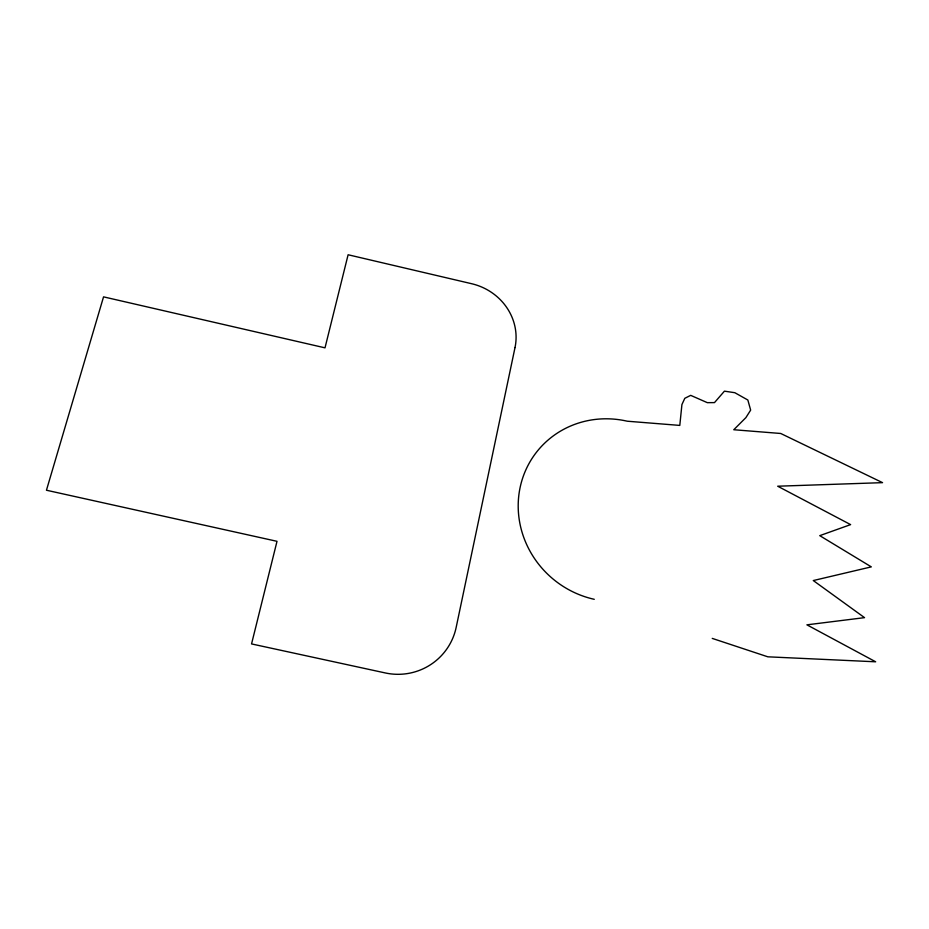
<?xml version="1.0" encoding="UTF-8"?>
<svg xmlns="http://www.w3.org/2000/svg" width="929" height="929" viewBox="0 0 929 929"><rect width="100%" height="100%" fill="white"/><g stroke="black" fill="none" stroke-linecap="round" stroke-linejoin="round"><path stroke-width="1.39" d="M712.253 638.397L767.83 656.815L875.664 661.796L806.906 624.834L864.539 617.646L813.293 580.555L871.309 566.876L819.761 535.65L850.604 524.618L777.689 486.215L882.55 482.65L780.732 433.483L733.771 429.732L745.882 417.632L750.655 410.119L747.845 400.016L734.839 392.712L724.434 391.155L714.482 402.605L707.329 402.663L690.7 395.359L684.801 398.309L681.921 404.568L679.796 425.412L627.261 421.209A93.945 89.602 39.5 0 0 519.683 489.676A93.945 89.602 39.5 0 0 594.27 599.31M515.014 347.551L456.162 627.423A59.444 59.003 4.1 0 1 385.349 672.956L251.55 643.925L277.005 541.317L46.45 490.233L103.549 296.862L325.011 347.841L348.108 254.755L471.653 283.717A56.309 52.907 17.3 0 1 515.014 347.551"/></g></svg>
